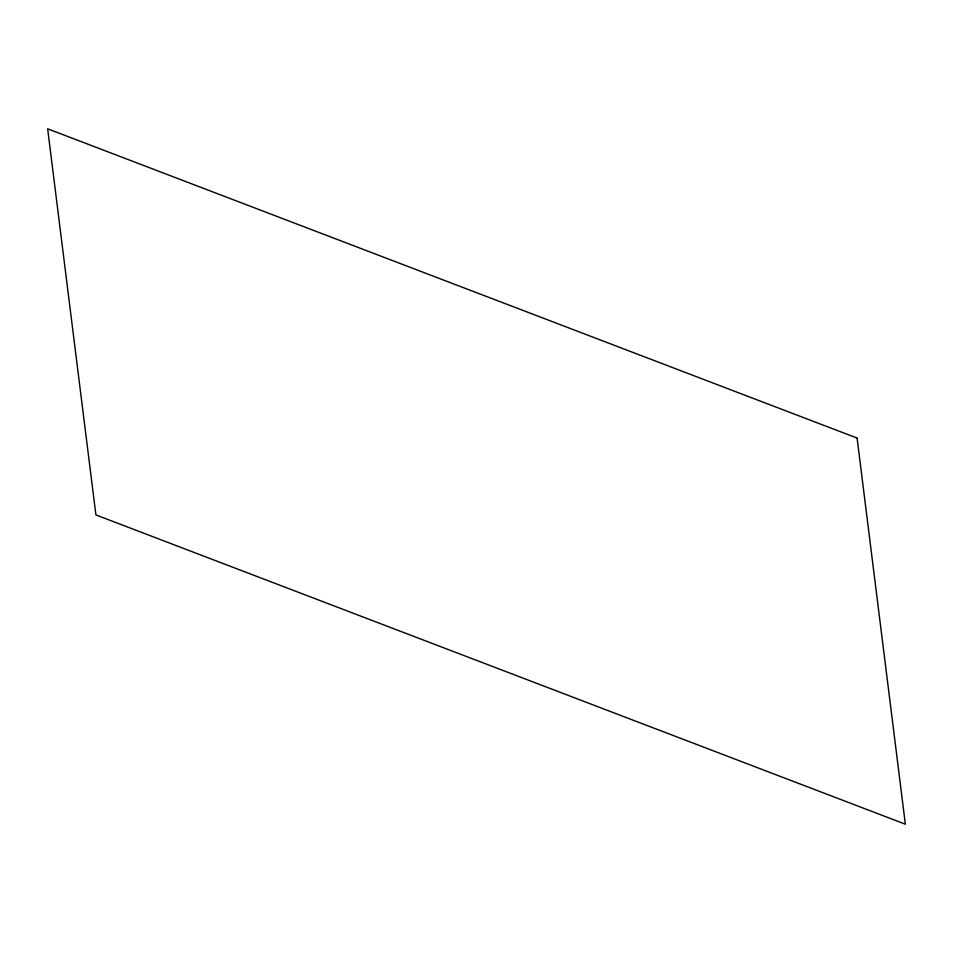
<?xml version="1.0" encoding="UTF-8"?>
<svg xmlns="http://www.w3.org/2000/svg" width="953" height="953" viewBox="0 0 953 953"><rect width="100%" height="100%" fill="white"/><g stroke="black" fill="none" stroke-linecap="round" stroke-linejoin="round"><path stroke-width="1.43" d="M857.092 438.07L47.65 128.81L95.908 514.93L905.35 824.19L857.092 438.07"/></g></svg>
